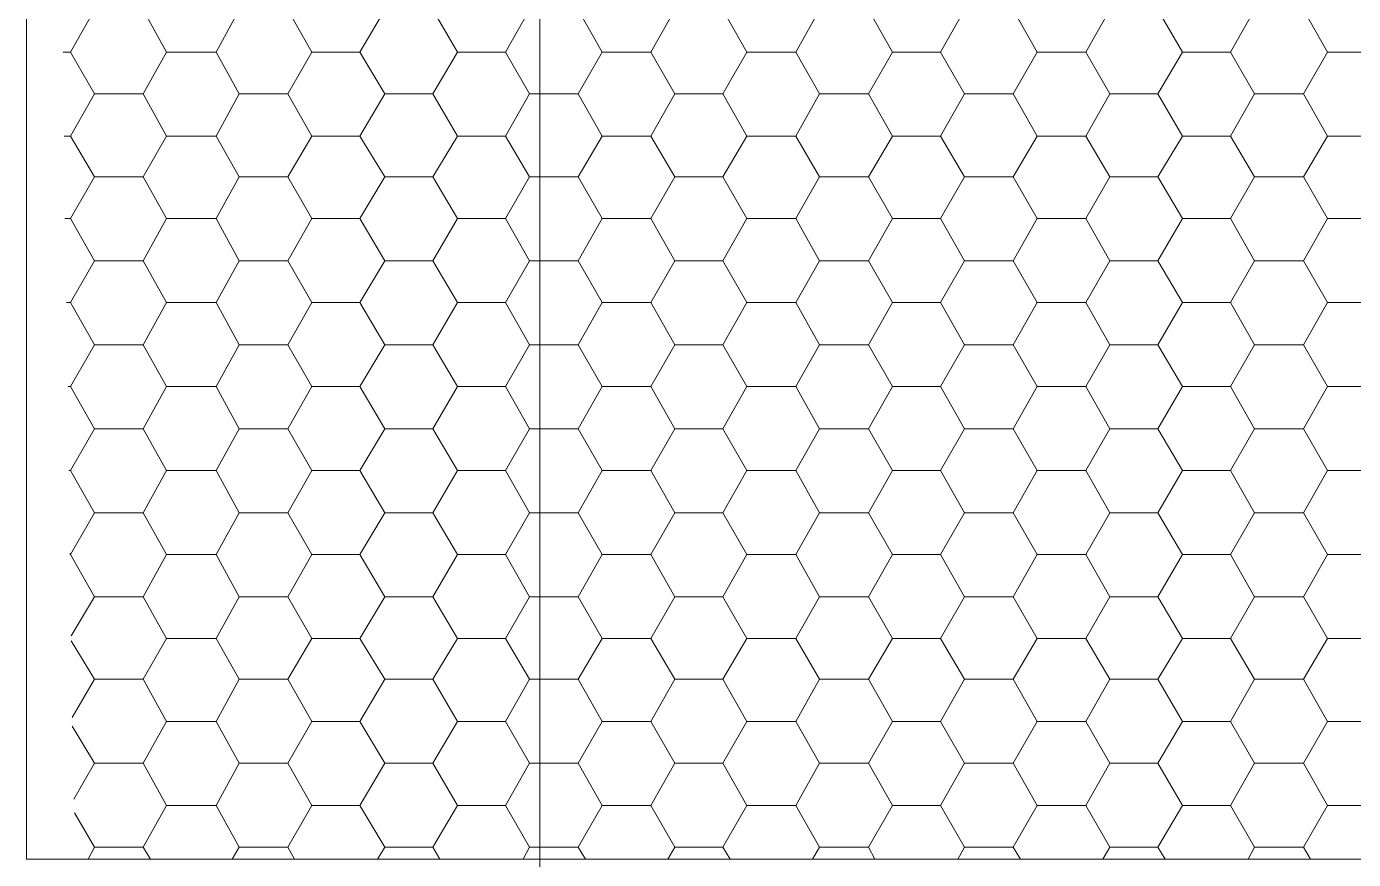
# Model space of a CAD drawing. Header units: millimetres. Extents: x 2928 to 3112, y 1220 to 1280.
# Drawn here: x 3058.375 to 3061.12, y 1268.155 to 1269.878 of the extents above; entities that cross this region are included whole.
import ezdxf

# ---------------------------------------------------------------- set-up
doc = ezdxf.new("R2010")
doc.units = ezdxf.units.MM

msp = doc.modelspace()

# ---------------------------------------------------------------- linework, layer by layer
at = {"color": 253, "linetype": 'Continuous', "lineweight": 5, "true_color": 0x9a9a9a}
msp.add_lwpolyline([(3059.43672, 1267.33264), (3059.43672, 1276.2559), (3061.07416, 1276.2559)], dxfattribs=at)
at = {"color": 7, "linetype": 'Continuous', "lineweight": 5, "true_color": 0x000007}
for points in [[(3062.94813, 1274.95752), (3058.37486, 1274.95752), (3058.37486, 1268.15632), (3062.94813, 1268.15632)], [(3058.37486, 1268.15632), (3058.37486, 1274.95752), (3058.37486, 1274.95752)]]:
    msp.add_lwpolyline(points, dxfattribs=at)
at = {"color": 9, "linetype": 'Continuous', "lineweight": 13, "true_color": 0xbababa}
for points in [[(3058.46582, 1269.8252), (3058.51544, 1269.91286), (3058.51544, 1269.91286)], [(3058.6643, 1269.8252), (3058.61634, 1269.91286), (3058.61634, 1269.91286)], [(3058.76685, 1269.8252), (3058.81482, 1269.91286), (3058.81482, 1269.91286)], [(3058.96533, 1269.8252), (3058.91571, 1269.91286), (3058.91571, 1269.91286)], [(3059.06457, 1269.8252), (3059.11584, 1269.91286), (3059.11584, 1269.91286)], [(3059.26636, 1269.8252), (3059.21508, 1269.91286), (3059.21508, 1269.91286)], [(3059.36559, 1269.8252), (3059.41521, 1269.91286), (3059.41521, 1269.91286)], [(3059.56573, 1269.8252), (3059.51611, 1269.91286), (3059.51611, 1269.91286)], [(3059.66662, 1269.8252), (3059.71624, 1269.91286), (3059.71624, 1269.91286)], [(3059.8651, 1269.8252), (3059.81548, 1269.91286), (3059.81548, 1269.91286)], [(3059.96599, 1269.8252), (3060.01561, 1269.91286), (3060.01561, 1269.91286)], [(3060.16612, 1269.8252), (3060.11651, 1269.91286), (3060.11651, 1269.91286)], [(3060.26536, 1269.8252), (3060.31498, 1269.91286), (3060.31498, 1269.91286)], [(3060.4655, 1269.8252), (3060.41588, 1269.91286), (3060.41588, 1269.91286)], [(3060.56639, 1269.8252), (3060.61601, 1269.91286), (3060.61601, 1269.91286)], [(3060.76652, 1269.8252), (3060.71525, 1269.91286), (3060.71525, 1269.91286)], [(3060.86576, 1269.8252), (3060.91538, 1269.91286), (3060.91538, 1269.91286)], [(3061.06589, 1269.8252), (3061.01627, 1269.91286), (3061.01627, 1269.91286)], [(3058.45094, 1269.8252), (3058.46582, 1269.8252), (3058.46582, 1269.8252)], [(3058.51544, 1269.73919), (3058.46582, 1269.8252), (3058.46582, 1269.8252)], [(3058.61634, 1269.73919), (3058.6643, 1269.8252), (3058.6643, 1269.8252)], [(3058.6643, 1269.8252), (3058.76685, 1269.8252), (3058.76685, 1269.8252)], [(3058.81482, 1269.73919), (3058.76685, 1269.8252), (3058.76685, 1269.8252)], [(3058.91571, 1269.73919), (3058.96533, 1269.8252), (3058.96533, 1269.8252)], [(3058.96533, 1269.8252), (3059.06457, 1269.8252), (3059.06457, 1269.8252)], [(3059.11584, 1269.73919), (3059.06457, 1269.8252), (3059.06457, 1269.8252)], [(3059.21508, 1269.73919), (3059.26636, 1269.8252), (3059.26636, 1269.8252)], [(3059.26636, 1269.8252), (3059.36559, 1269.8252), (3059.36559, 1269.8252)], [(3059.41521, 1269.73919), (3059.36559, 1269.8252), (3059.36559, 1269.8252)], [(3059.51611, 1269.73919), (3059.56573, 1269.8252), (3059.56573, 1269.8252)], [(3059.56573, 1269.8252), (3059.66662, 1269.8252), (3059.66662, 1269.8252)], [(3059.71624, 1269.73919), (3059.66662, 1269.8252), (3059.66662, 1269.8252)], [(3059.81548, 1269.73919), (3059.8651, 1269.8252), (3059.8651, 1269.8252)], [(3059.8651, 1269.8252), (3059.96599, 1269.8252), (3059.96599, 1269.8252)], [(3060.01561, 1269.73919), (3059.96599, 1269.8252), (3059.96599, 1269.8252)], [(3060.11651, 1269.73919), (3060.16612, 1269.8252), (3060.16612, 1269.8252)], [(3060.16612, 1269.8252), (3060.26536, 1269.8252), (3060.26536, 1269.8252)], [(3060.31498, 1269.73919), (3060.26536, 1269.8252), (3060.26536, 1269.8252)], [(3060.41588, 1269.73919), (3060.4655, 1269.8252), (3060.4655, 1269.8252)], [(3060.4655, 1269.8252), (3060.56639, 1269.8252), (3060.56639, 1269.8252)], [(3060.61601, 1269.73919), (3060.56639, 1269.8252), (3060.56639, 1269.8252)], [(3060.71525, 1269.73919), (3060.76652, 1269.8252), (3060.76652, 1269.8252)], [(3060.76652, 1269.8252), (3060.86576, 1269.8252), (3060.86576, 1269.8252)], [(3060.91538, 1269.73919), (3060.86576, 1269.8252), (3060.86576, 1269.8252)], [(3061.01627, 1269.73919), (3061.06589, 1269.8252), (3061.06589, 1269.8252)], [(3061.06589, 1269.8252), (3061.16679, 1269.8252), (3061.16679, 1269.8252)], [(3058.46582, 1269.65153), (3058.51544, 1269.73919), (3058.51544, 1269.73919)], [(3058.51544, 1269.73919), (3058.61634, 1269.73919), (3058.61634, 1269.73919)], [(3058.6643, 1269.65153), (3058.61634, 1269.73919), (3058.61634, 1269.73919)], [(3058.76685, 1269.65153), (3058.81482, 1269.73919), (3058.81482, 1269.73919)], [(3058.81482, 1269.73919), (3058.91571, 1269.73919), (3058.91571, 1269.73919)], [(3058.96533, 1269.65153), (3058.91571, 1269.73919), (3058.91571, 1269.73919)], [(3059.06457, 1269.65153), (3059.11584, 1269.73919), (3059.11584, 1269.73919)], [(3059.11584, 1269.73919), (3059.21508, 1269.73919), (3059.21508, 1269.73919)], [(3059.26636, 1269.65153), (3059.21508, 1269.73919), (3059.21508, 1269.73919)], [(3059.36559, 1269.65153), (3059.41521, 1269.73919), (3059.41521, 1269.73919)], [(3059.41521, 1269.73919), (3059.51611, 1269.73919), (3059.51611, 1269.73919)], [(3059.56573, 1269.65153), (3059.51611, 1269.73919), (3059.51611, 1269.73919)], [(3059.66662, 1269.65153), (3059.71624, 1269.73919), (3059.71624, 1269.73919)], [(3059.71624, 1269.73919), (3059.81548, 1269.73919), (3059.81548, 1269.73919)], [(3059.8651, 1269.65153), (3059.81548, 1269.73919), (3059.81548, 1269.73919)], [(3059.96599, 1269.65153), (3060.01561, 1269.73919), (3060.01561, 1269.73919)], [(3060.01561, 1269.73919), (3060.11651, 1269.73919), (3060.11651, 1269.73919)], [(3060.16612, 1269.65153), (3060.11651, 1269.73919), (3060.11651, 1269.73919)], [(3060.26536, 1269.65153), (3060.31498, 1269.73919), (3060.31498, 1269.73919)], [(3060.31498, 1269.73919), (3060.41588, 1269.73919), (3060.41588, 1269.73919)], [(3060.4655, 1269.65153), (3060.41588, 1269.73919), (3060.41588, 1269.73919)], [(3060.56639, 1269.65153), (3060.61601, 1269.73919), (3060.61601, 1269.73919)], [(3060.61601, 1269.73919), (3060.71525, 1269.73919), (3060.71525, 1269.73919)], [(3060.76652, 1269.65153), (3060.71525, 1269.73919), (3060.71525, 1269.73919)], [(3060.86576, 1269.65153), (3060.91538, 1269.73919), (3060.91538, 1269.73919)], [(3060.91538, 1269.73919), (3061.01627, 1269.73919), (3061.01627, 1269.73919)], [(3061.06589, 1269.65153), (3061.01627, 1269.73919), (3061.01627, 1269.73919)], [(3058.45259, 1269.65153), (3058.46582, 1269.65153), (3058.46582, 1269.65153)], [(3058.51544, 1269.56718), (3058.46582, 1269.65153), (3058.46582, 1269.65153)], [(3058.61634, 1269.56718), (3058.6643, 1269.65153), (3058.6643, 1269.65153)], [(3058.6643, 1269.65153), (3058.76685, 1269.65153), (3058.76685, 1269.65153)], [(3058.81482, 1269.56718), (3058.76685, 1269.65153), (3058.76685, 1269.65153)], [(3058.91571, 1269.56718), (3058.96533, 1269.65153), (3058.96533, 1269.65153)], [(3058.96533, 1269.65153), (3059.06457, 1269.65153), (3059.06457, 1269.65153)], [(3059.11584, 1269.56718), (3059.06457, 1269.65153), (3059.06457, 1269.65153)], [(3059.21508, 1269.56718), (3059.26636, 1269.65153), (3059.26636, 1269.65153)], [(3059.26636, 1269.65153), (3059.36559, 1269.65153), (3059.36559, 1269.65153)], [(3059.41521, 1269.56718), (3059.36559, 1269.65153), (3059.36559, 1269.65153)], [(3059.51611, 1269.56718), (3059.56573, 1269.65153), (3059.56573, 1269.65153)], [(3059.56573, 1269.65153), (3059.66662, 1269.65153), (3059.66662, 1269.65153)], [(3059.71624, 1269.56718), (3059.66662, 1269.65153), (3059.66662, 1269.65153)], [(3059.81548, 1269.56718), (3059.8651, 1269.65153), (3059.8651, 1269.65153)], [(3059.8651, 1269.65153), (3059.96599, 1269.65153), (3059.96599, 1269.65153)], [(3060.01561, 1269.56718), (3059.96599, 1269.65153), (3059.96599, 1269.65153)], [(3060.11651, 1269.56718), (3060.16612, 1269.65153), (3060.16612, 1269.65153)], [(3060.16612, 1269.65153), (3060.26536, 1269.65153), (3060.26536, 1269.65153)], [(3060.31498, 1269.56718), (3060.26536, 1269.65153), (3060.26536, 1269.65153)], [(3060.41588, 1269.56718), (3060.4655, 1269.65153), (3060.4655, 1269.65153)], [(3060.4655, 1269.65153), (3060.56639, 1269.65153), (3060.56639, 1269.65153)], [(3060.61601, 1269.56718), (3060.56639, 1269.65153), (3060.56639, 1269.65153)], [(3060.71525, 1269.56718), (3060.76652, 1269.65153), (3060.76652, 1269.65153)], [(3060.76652, 1269.65153), (3060.86576, 1269.65153), (3060.86576, 1269.65153)], [(3060.91538, 1269.56718), (3060.86576, 1269.65153), (3060.86576, 1269.65153)], [(3061.01627, 1269.56718), (3061.06589, 1269.65153), (3061.06589, 1269.65153)], [(3061.06589, 1269.65153), (3061.16679, 1269.65153), (3061.16679, 1269.65153)], [(3058.46582, 1269.48117), (3058.51544, 1269.56718), (3058.51544, 1269.56718)], [(3058.51544, 1269.56718), (3058.61634, 1269.56718), (3058.61634, 1269.56718)], [(3058.6643, 1269.48117), (3058.61634, 1269.56718), (3058.61634, 1269.56718)], [(3058.76685, 1269.48117), (3058.81482, 1269.56718), (3058.81482, 1269.56718)], [(3058.81482, 1269.56718), (3058.91571, 1269.56718), (3058.91571, 1269.56718)], [(3058.96533, 1269.48117), (3058.91571, 1269.56718), (3058.91571, 1269.56718)], [(3059.06457, 1269.48117), (3059.11584, 1269.56718), (3059.11584, 1269.56718)], [(3059.11584, 1269.56718), (3059.21508, 1269.56718), (3059.21508, 1269.56718)], [(3059.26636, 1269.48117), (3059.21508, 1269.56718), (3059.21508, 1269.56718)], [(3059.36559, 1269.48117), (3059.41521, 1269.56718), (3059.41521, 1269.56718)], [(3059.41521, 1269.56718), (3059.51611, 1269.56718), (3059.51611, 1269.56718)], [(3059.56573, 1269.48117), (3059.51611, 1269.56718), (3059.51611, 1269.56718)], [(3059.66662, 1269.48117), (3059.71624, 1269.56718), (3059.71624, 1269.56718)], [(3059.71624, 1269.56718), (3059.81548, 1269.56718), (3059.81548, 1269.56718)], [(3059.8651, 1269.48117), (3059.81548, 1269.56718), (3059.81548, 1269.56718)], [(3059.96599, 1269.48117), (3060.01561, 1269.56718), (3060.01561, 1269.56718)], [(3060.01561, 1269.56718), (3060.11651, 1269.56718), (3060.11651, 1269.56718)], [(3060.16612, 1269.48117), (3060.11651, 1269.56718), (3060.11651, 1269.56718)], [(3060.26536, 1269.48117), (3060.31498, 1269.56718), (3060.31498, 1269.56718)], [(3060.31498, 1269.56718), (3060.41588, 1269.56718), (3060.41588, 1269.56718)], [(3060.4655, 1269.48117), (3060.41588, 1269.56718), (3060.41588, 1269.56718)], [(3060.56639, 1269.48117), (3060.61601, 1269.56718), (3060.61601, 1269.56718)], [(3060.61601, 1269.56718), (3060.71525, 1269.56718), (3060.71525, 1269.56718)], [(3060.76652, 1269.48117), (3060.71525, 1269.56718), (3060.71525, 1269.56718)], [(3060.86576, 1269.48117), (3060.91538, 1269.56718), (3060.91538, 1269.56718)], [(3060.91538, 1269.56718), (3061.01627, 1269.56718), (3061.01627, 1269.56718)], [(3061.06589, 1269.48117), (3061.01627, 1269.56718), (3061.01627, 1269.56718)], [(3058.45425, 1269.48117), (3058.46582, 1269.48117), (3058.46582, 1269.48117)], [(3058.51544, 1269.39351), (3058.46582, 1269.48117), (3058.46582, 1269.48117)], [(3058.61634, 1269.39351), (3058.6643, 1269.48117), (3058.6643, 1269.48117)], [(3058.6643, 1269.48117), (3058.76685, 1269.48117), (3058.76685, 1269.48117)], [(3058.81482, 1269.39351), (3058.76685, 1269.48117), (3058.76685, 1269.48117)], [(3058.91571, 1269.39351), (3058.96533, 1269.48117), (3058.96533, 1269.48117)], [(3058.96533, 1269.48117), (3059.06457, 1269.48117), (3059.06457, 1269.48117)], [(3059.11584, 1269.39351), (3059.06457, 1269.48117), (3059.06457, 1269.48117)], [(3059.21508, 1269.39351), (3059.26636, 1269.48117), (3059.26636, 1269.48117)], [(3059.26636, 1269.48117), (3059.36559, 1269.48117), (3059.36559, 1269.48117)], [(3059.41521, 1269.39351), (3059.36559, 1269.48117), (3059.36559, 1269.48117)], [(3059.51611, 1269.39351), (3059.56573, 1269.48117), (3059.56573, 1269.48117)], [(3059.56573, 1269.48117), (3059.66662, 1269.48117), (3059.66662, 1269.48117)], [(3059.71624, 1269.39351), (3059.66662, 1269.48117), (3059.66662, 1269.48117)], [(3059.81548, 1269.39351), (3059.8651, 1269.48117), (3059.8651, 1269.48117)], [(3059.8651, 1269.48117), (3059.96599, 1269.48117), (3059.96599, 1269.48117)], [(3060.01561, 1269.39351), (3059.96599, 1269.48117), (3059.96599, 1269.48117)], [(3060.11651, 1269.39351), (3060.16612, 1269.48117), (3060.16612, 1269.48117)], [(3060.16612, 1269.48117), (3060.26536, 1269.48117), (3060.26536, 1269.48117)], [(3060.31498, 1269.39351), (3060.26536, 1269.48117), (3060.26536, 1269.48117)], [(3060.41588, 1269.39351), (3060.4655, 1269.48117), (3060.4655, 1269.48117)], [(3060.4655, 1269.48117), (3060.56639, 1269.48117), (3060.56639, 1269.48117)], [(3060.61601, 1269.39351), (3060.56639, 1269.48117), (3060.56639, 1269.48117)], [(3060.71525, 1269.39351), (3060.76652, 1269.48117), (3060.76652, 1269.48117)], [(3060.76652, 1269.48117), (3060.86576, 1269.48117), (3060.86576, 1269.48117)], [(3060.91538, 1269.39351), (3060.86576, 1269.48117), (3060.86576, 1269.48117)], [(3061.01627, 1269.39351), (3061.06589, 1269.48117), (3061.06589, 1269.48117)], [(3061.06589, 1269.48117), (3061.16679, 1269.48117), (3061.16679, 1269.48117)], [(3058.46582, 1269.3075), (3058.51544, 1269.39351), (3058.51544, 1269.39351)], [(3058.51544, 1269.39351), (3058.61634, 1269.39351), (3058.61634, 1269.39351)], [(3058.6643, 1269.3075), (3058.61634, 1269.39351), (3058.61634, 1269.39351)], [(3058.76685, 1269.3075), (3058.81482, 1269.39351), (3058.81482, 1269.39351)], [(3058.81482, 1269.39351), (3058.91571, 1269.39351), (3058.91571, 1269.39351)], [(3058.96533, 1269.3075), (3058.91571, 1269.39351), (3058.91571, 1269.39351)], [(3059.06457, 1269.3075), (3059.11584, 1269.39351), (3059.11584, 1269.39351)], [(3059.11584, 1269.39351), (3059.21508, 1269.39351), (3059.21508, 1269.39351)], [(3059.26636, 1269.3075), (3059.21508, 1269.39351), (3059.21508, 1269.39351)], [(3059.36559, 1269.3075), (3059.41521, 1269.39351), (3059.41521, 1269.39351)], [(3059.41521, 1269.39351), (3059.51611, 1269.39351), (3059.51611, 1269.39351)], [(3059.56573, 1269.3075), (3059.51611, 1269.39351), (3059.51611, 1269.39351)], [(3059.66662, 1269.3075), (3059.71624, 1269.39351), (3059.71624, 1269.39351)], [(3059.71624, 1269.39351), (3059.81548, 1269.39351), (3059.81548, 1269.39351)], [(3059.8651, 1269.3075), (3059.81548, 1269.39351), (3059.81548, 1269.39351)], [(3059.96599, 1269.3075), (3060.01561, 1269.39351), (3060.01561, 1269.39351)], [(3060.01561, 1269.39351), (3060.11651, 1269.39351), (3060.11651, 1269.39351)], [(3060.16612, 1269.3075), (3060.11651, 1269.39351), (3060.11651, 1269.39351)], [(3060.26536, 1269.3075), (3060.31498, 1269.39351), (3060.31498, 1269.39351)], [(3060.31498, 1269.39351), (3060.41588, 1269.39351), (3060.41588, 1269.39351)], [(3060.4655, 1269.3075), (3060.41588, 1269.39351), (3060.41588, 1269.39351)], [(3060.56639, 1269.3075), (3060.61601, 1269.39351), (3060.61601, 1269.39351)], [(3060.61601, 1269.39351), (3060.71525, 1269.39351), (3060.71525, 1269.39351)], [(3060.76652, 1269.3075), (3060.71525, 1269.39351), (3060.71525, 1269.39351)], [(3060.86576, 1269.3075), (3060.91538, 1269.39351), (3060.91538, 1269.39351)], [(3060.91538, 1269.39351), (3061.01627, 1269.39351), (3061.01627, 1269.39351)], [(3061.06589, 1269.3075), (3061.01627, 1269.39351), (3061.01627, 1269.39351)], [(3058.45755, 1269.3075), (3058.46582, 1269.3075), (3058.46582, 1269.3075)], [(3058.51544, 1269.21984), (3058.46582, 1269.3075), (3058.46582, 1269.3075)], [(3058.61634, 1269.21984), (3058.6643, 1269.3075), (3058.6643, 1269.3075)], [(3058.6643, 1269.3075), (3058.76685, 1269.3075), (3058.76685, 1269.3075)], [(3058.81482, 1269.21984), (3058.76685, 1269.3075), (3058.76685, 1269.3075)], [(3058.91571, 1269.21984), (3058.96533, 1269.3075), (3058.96533, 1269.3075)], [(3058.96533, 1269.3075), (3059.06457, 1269.3075), (3059.06457, 1269.3075)], [(3059.11584, 1269.21984), (3059.06457, 1269.3075), (3059.06457, 1269.3075)], [(3059.21508, 1269.21984), (3059.26636, 1269.3075), (3059.26636, 1269.3075)], [(3059.26636, 1269.3075), (3059.36559, 1269.3075), (3059.36559, 1269.3075)], [(3059.41521, 1269.21984), (3059.36559, 1269.3075), (3059.36559, 1269.3075)], [(3059.51611, 1269.21984), (3059.56573, 1269.3075), (3059.56573, 1269.3075)], [(3059.56573, 1269.3075), (3059.66662, 1269.3075), (3059.66662, 1269.3075)], [(3059.71624, 1269.21984), (3059.66662, 1269.3075), (3059.66662, 1269.3075)], [(3059.81548, 1269.21984), (3059.8651, 1269.3075), (3059.8651, 1269.3075)], [(3059.8651, 1269.3075), (3059.96599, 1269.3075), (3059.96599, 1269.3075)], [(3060.01561, 1269.21984), (3059.96599, 1269.3075), (3059.96599, 1269.3075)], [(3060.11651, 1269.21984), (3060.16612, 1269.3075), (3060.16612, 1269.3075)], [(3060.16612, 1269.3075), (3060.26536, 1269.3075), (3060.26536, 1269.3075)], [(3060.31498, 1269.21984), (3060.26536, 1269.3075), (3060.26536, 1269.3075)], [(3060.41588, 1269.21984), (3060.4655, 1269.3075), (3060.4655, 1269.3075)], [(3060.4655, 1269.3075), (3060.56639, 1269.3075), (3060.56639, 1269.3075)], [(3060.61601, 1269.21984), (3060.56639, 1269.3075), (3060.56639, 1269.3075)], [(3060.71525, 1269.21984), (3060.76652, 1269.3075), (3060.76652, 1269.3075)], [(3060.76652, 1269.3075), (3060.86576, 1269.3075), (3060.86576, 1269.3075)], [(3060.91538, 1269.21984), (3060.86576, 1269.3075), (3060.86576, 1269.3075)], [(3061.01627, 1269.21984), (3061.06589, 1269.3075), (3061.06589, 1269.3075)], [(3061.06589, 1269.3075), (3061.16679, 1269.3075), (3061.16679, 1269.3075)], [(3058.46582, 1269.13383), (3058.51544, 1269.21984), (3058.51544, 1269.21984)], [(3058.51544, 1269.21984), (3058.61634, 1269.21984), (3058.61634, 1269.21984)], [(3058.6643, 1269.13383), (3058.61634, 1269.21984), (3058.61634, 1269.21984)], [(3058.76685, 1269.13383), (3058.81482, 1269.21984), (3058.81482, 1269.21984)], [(3058.81482, 1269.21984), (3058.91571, 1269.21984), (3058.91571, 1269.21984)], [(3058.96533, 1269.13383), (3058.91571, 1269.21984), (3058.91571, 1269.21984)], [(3059.06457, 1269.13383), (3059.11584, 1269.21984), (3059.11584, 1269.21984)], [(3059.11584, 1269.21984), (3059.21508, 1269.21984), (3059.21508, 1269.21984)], [(3059.26636, 1269.13383), (3059.21508, 1269.21984), (3059.21508, 1269.21984)], [(3059.36559, 1269.13383), (3059.41521, 1269.21984), (3059.41521, 1269.21984)], [(3059.41521, 1269.21984), (3059.51611, 1269.21984), (3059.51611, 1269.21984)], [(3059.56573, 1269.13383), (3059.51611, 1269.21984), (3059.51611, 1269.21984)], [(3059.66662, 1269.13383), (3059.71624, 1269.21984), (3059.71624, 1269.21984)], [(3059.71624, 1269.21984), (3059.81548, 1269.21984), (3059.81548, 1269.21984)], [(3059.8651, 1269.13383), (3059.81548, 1269.21984), (3059.81548, 1269.21984)], [(3059.96599, 1269.13383), (3060.01561, 1269.21984), (3060.01561, 1269.21984)], [(3060.01561, 1269.21984), (3060.11651, 1269.21984), (3060.11651, 1269.21984)], [(3060.16612, 1269.13383), (3060.11651, 1269.21984), (3060.11651, 1269.21984)], [(3060.26536, 1269.13383), (3060.31498, 1269.21984), (3060.31498, 1269.21984)], [(3060.31498, 1269.21984), (3060.41588, 1269.21984), (3060.41588, 1269.21984)], [(3060.4655, 1269.13383), (3060.41588, 1269.21984), (3060.41588, 1269.21984)], [(3060.56639, 1269.13383), (3060.61601, 1269.21984), (3060.61601, 1269.21984)], [(3060.61601, 1269.21984), (3060.71525, 1269.21984), (3060.71525, 1269.21984)], [(3060.76652, 1269.13383), (3060.71525, 1269.21984), (3060.71525, 1269.21984)], [(3060.86576, 1269.13383), (3060.91538, 1269.21984), (3060.91538, 1269.21984)], [(3060.91538, 1269.21984), (3061.01627, 1269.21984), (3061.01627, 1269.21984)], [(3061.06589, 1269.13383), (3061.01627, 1269.21984), (3061.01627, 1269.21984)], [(3058.46086, 1269.13383), (3058.46582, 1269.13383), (3058.46582, 1269.13383)], [(3058.51544, 1269.04617), (3058.46582, 1269.13383), (3058.46582, 1269.13383)], [(3058.61634, 1269.04617), (3058.6643, 1269.13383), (3058.6643, 1269.13383)], [(3058.6643, 1269.13383), (3058.76685, 1269.13383), (3058.76685, 1269.13383)], [(3058.81482, 1269.04617), (3058.76685, 1269.13383), (3058.76685, 1269.13383)], [(3058.91571, 1269.04617), (3058.96533, 1269.13383), (3058.96533, 1269.13383)], [(3058.96533, 1269.13383), (3059.06457, 1269.13383), (3059.06457, 1269.13383)], [(3059.11584, 1269.04617), (3059.06457, 1269.13383), (3059.06457, 1269.13383)], [(3059.21508, 1269.04617), (3059.26636, 1269.13383), (3059.26636, 1269.13383)], [(3059.26636, 1269.13383), (3059.36559, 1269.13383), (3059.36559, 1269.13383)], [(3059.41521, 1269.04617), (3059.36559, 1269.13383), (3059.36559, 1269.13383)], [(3059.51611, 1269.04617), (3059.56573, 1269.13383), (3059.56573, 1269.13383)], [(3059.56573, 1269.13383), (3059.66662, 1269.13383), (3059.66662, 1269.13383)], [(3059.71624, 1269.04617), (3059.66662, 1269.13383), (3059.66662, 1269.13383)], [(3059.81548, 1269.04617), (3059.8651, 1269.13383), (3059.8651, 1269.13383)], [(3059.8651, 1269.13383), (3059.96599, 1269.13383), (3059.96599, 1269.13383)], [(3060.01561, 1269.04617), (3059.96599, 1269.13383), (3059.96599, 1269.13383)], [(3060.11651, 1269.04617), (3060.16612, 1269.13383), (3060.16612, 1269.13383)], [(3060.16612, 1269.13383), (3060.26536, 1269.13383), (3060.26536, 1269.13383)], [(3060.31498, 1269.04617), (3060.26536, 1269.13383), (3060.26536, 1269.13383)], [(3060.41588, 1269.04617), (3060.4655, 1269.13383), (3060.4655, 1269.13383)], [(3060.4655, 1269.13383), (3060.56639, 1269.13383), (3060.56639, 1269.13383)], [(3060.61601, 1269.04617), (3060.56639, 1269.13383), (3060.56639, 1269.13383)], [(3060.71525, 1269.04617), (3060.76652, 1269.13383), (3060.76652, 1269.13383)], [(3060.76652, 1269.13383), (3060.86576, 1269.13383), (3060.86576, 1269.13383)], [(3060.91538, 1269.04617), (3060.86576, 1269.13383), (3060.86576, 1269.13383)], [(3061.01627, 1269.04617), (3061.06589, 1269.13383), (3061.06589, 1269.13383)], [(3061.06589, 1269.13383), (3061.16679, 1269.13383), (3061.16679, 1269.13383)], [(3058.46582, 1268.96016), (3058.51544, 1269.04617), (3058.51544, 1269.04617)], [(3058.51544, 1269.04617), (3058.61634, 1269.04617), (3058.61634, 1269.04617)], [(3058.6643, 1268.96016), (3058.61634, 1269.04617), (3058.61634, 1269.04617)], [(3058.76685, 1268.96016), (3058.81482, 1269.04617), (3058.81482, 1269.04617)], [(3058.81482, 1269.04617), (3058.91571, 1269.04617), (3058.91571, 1269.04617)], [(3058.96533, 1268.96016), (3058.91571, 1269.04617), (3058.91571, 1269.04617)], [(3059.06457, 1268.96016), (3059.11584, 1269.04617), (3059.11584, 1269.04617)], [(3059.11584, 1269.04617), (3059.21508, 1269.04617), (3059.21508, 1269.04617)], [(3059.26636, 1268.96016), (3059.21508, 1269.04617), (3059.21508, 1269.04617)], [(3059.36559, 1268.96016), (3059.41521, 1269.04617), (3059.41521, 1269.04617)], [(3059.41521, 1269.04617), (3059.51611, 1269.04617), (3059.51611, 1269.04617)], [(3059.56573, 1268.96016), (3059.51611, 1269.04617), (3059.51611, 1269.04617)], [(3059.66662, 1268.96016), (3059.71624, 1269.04617), (3059.71624, 1269.04617)], [(3059.71624, 1269.04617), (3059.81548, 1269.04617), (3059.81548, 1269.04617)], [(3059.8651, 1268.96016), (3059.81548, 1269.04617), (3059.81548, 1269.04617)], [(3059.96599, 1268.96016), (3060.01561, 1269.04617), (3060.01561, 1269.04617)], [(3060.01561, 1269.04617), (3060.11651, 1269.04617), (3060.11651, 1269.04617)], [(3060.16612, 1268.96016), (3060.11651, 1269.04617), (3060.11651, 1269.04617)], [(3060.26536, 1268.96016), (3060.31498, 1269.04617), (3060.31498, 1269.04617)], [(3060.31498, 1269.04617), (3060.41588, 1269.04617), (3060.41588, 1269.04617)], [(3060.4655, 1268.96016), (3060.41588, 1269.04617), (3060.41588, 1269.04617)], [(3060.56639, 1268.96016), (3060.61601, 1269.04617), (3060.61601, 1269.04617)], [(3060.61601, 1269.04617), (3060.71525, 1269.04617), (3060.71525, 1269.04617)], [(3060.76652, 1268.96016), (3060.71525, 1269.04617), (3060.71525, 1269.04617)], [(3060.86576, 1268.96016), (3060.91538, 1269.04617), (3060.91538, 1269.04617)], [(3060.91538, 1269.04617), (3061.01627, 1269.04617), (3061.01627, 1269.04617)], [(3061.06589, 1268.96016), (3061.01627, 1269.04617), (3061.01627, 1269.04617)], [(3058.46252, 1268.96016), (3058.46582, 1268.96016), (3058.46582, 1268.96016)], [(3058.51544, 1268.8725), (3058.46582, 1268.96016), (3058.46582, 1268.96016)], [(3058.61634, 1268.8725), (3058.6643, 1268.96016), (3058.6643, 1268.96016)], [(3058.6643, 1268.96016), (3058.76685, 1268.96016), (3058.76685, 1268.96016)], [(3058.81482, 1268.8725), (3058.76685, 1268.96016), (3058.76685, 1268.96016)], [(3058.91571, 1268.8725), (3058.96533, 1268.96016), (3058.96533, 1268.96016)], [(3058.96533, 1268.96016), (3059.06457, 1268.96016), (3059.06457, 1268.96016)], [(3059.11584, 1268.8725), (3059.06457, 1268.96016), (3059.06457, 1268.96016)], [(3059.21508, 1268.8725), (3059.26636, 1268.96016), (3059.26636, 1268.96016)], [(3059.26636, 1268.96016), (3059.36559, 1268.96016), (3059.36559, 1268.96016)], [(3059.41521, 1268.8725), (3059.36559, 1268.96016), (3059.36559, 1268.96016)], [(3059.51611, 1268.8725), (3059.56573, 1268.96016), (3059.56573, 1268.96016)], [(3059.56573, 1268.96016), (3059.66662, 1268.96016), (3059.66662, 1268.96016)], [(3059.71624, 1268.8725), (3059.66662, 1268.96016), (3059.66662, 1268.96016)], [(3059.81548, 1268.8725), (3059.8651, 1268.96016), (3059.8651, 1268.96016)], [(3059.8651, 1268.96016), (3059.96599, 1268.96016), (3059.96599, 1268.96016)], [(3060.01561, 1268.8725), (3059.96599, 1268.96016), (3059.96599, 1268.96016)], [(3060.11651, 1268.8725), (3060.16612, 1268.96016), (3060.16612, 1268.96016)], [(3060.16612, 1268.96016), (3060.26536, 1268.96016), (3060.26536, 1268.96016)], [(3060.31498, 1268.8725), (3060.26536, 1268.96016), (3060.26536, 1268.96016)], [(3060.41588, 1268.8725), (3060.4655, 1268.96016), (3060.4655, 1268.96016)], [(3060.4655, 1268.96016), (3060.56639, 1268.96016), (3060.56639, 1268.96016)], [(3060.61601, 1268.8725), (3060.56639, 1268.96016), (3060.56639, 1268.96016)], [(3060.71525, 1268.8725), (3060.76652, 1268.96016), (3060.76652, 1268.96016)], [(3060.76652, 1268.96016), (3060.86576, 1268.96016), (3060.86576, 1268.96016)], [(3060.91538, 1268.8725), (3060.86576, 1268.96016), (3060.86576, 1268.96016)], [(3061.01627, 1268.8725), (3061.06589, 1268.96016), (3061.06589, 1268.96016)], [(3061.06589, 1268.96016), (3061.16679, 1268.96016), (3061.16679, 1268.96016)], [(3058.46582, 1268.78649), (3058.51544, 1268.8725), (3058.51544, 1268.8725)], [(3058.51544, 1268.8725), (3058.61634, 1268.8725), (3058.61634, 1268.8725)], [(3058.6643, 1268.78649), (3058.61634, 1268.8725), (3058.61634, 1268.8725)], [(3058.76685, 1268.78649), (3058.81482, 1268.8725), (3058.81482, 1268.8725)], [(3058.81482, 1268.8725), (3058.91571, 1268.8725), (3058.91571, 1268.8725)], [(3058.96533, 1268.78649), (3058.91571, 1268.8725), (3058.91571, 1268.8725)], [(3059.06457, 1268.78649), (3059.11584, 1268.8725), (3059.11584, 1268.8725)], [(3059.11584, 1268.8725), (3059.21508, 1268.8725), (3059.21508, 1268.8725)], [(3059.26636, 1268.78649), (3059.21508, 1268.8725), (3059.21508, 1268.8725)], [(3059.36559, 1268.78649), (3059.41521, 1268.8725), (3059.41521, 1268.8725)], [(3059.41521, 1268.8725), (3059.51611, 1268.8725), (3059.51611, 1268.8725)], [(3059.56573, 1268.78649), (3059.51611, 1268.8725), (3059.51611, 1268.8725)], [(3059.66662, 1268.78649), (3059.71624, 1268.8725), (3059.71624, 1268.8725)], [(3059.71624, 1268.8725), (3059.81548, 1268.8725), (3059.81548, 1268.8725)], [(3059.8651, 1268.78649), (3059.81548, 1268.8725), (3059.81548, 1268.8725)], [(3059.96599, 1268.78649), (3060.01561, 1268.8725), (3060.01561, 1268.8725)], [(3060.01561, 1268.8725), (3060.11651, 1268.8725), (3060.11651, 1268.8725)], [(3060.16612, 1268.78649), (3060.11651, 1268.8725), (3060.11651, 1268.8725)], [(3060.26536, 1268.78649), (3060.31498, 1268.8725), (3060.31498, 1268.8725)], [(3060.31498, 1268.8725), (3060.41588, 1268.8725), (3060.41588, 1268.8725)], [(3060.4655, 1268.78649), (3060.41588, 1268.8725), (3060.41588, 1268.8725)], [(3060.56639, 1268.78649), (3060.61601, 1268.8725), (3060.61601, 1268.8725)], [(3060.61601, 1268.8725), (3060.71525, 1268.8725), (3060.71525, 1268.8725)], [(3060.76652, 1268.78649), (3060.71525, 1268.8725), (3060.71525, 1268.8725)], [(3060.86576, 1268.78649), (3060.91538, 1268.8725), (3060.91538, 1268.8725)], [(3060.91538, 1268.8725), (3061.01627, 1268.8725), (3061.01627, 1268.8725)], [(3061.06589, 1268.78649), (3061.01627, 1268.8725), (3061.01627, 1268.8725)], [(3058.46582, 1268.78649), (3058.46417, 1268.78815), (3058.46417, 1268.78815)], [(3058.51544, 1268.69883), (3058.46582, 1268.78649), (3058.46582, 1268.78649)], [(3058.61634, 1268.69883), (3058.6643, 1268.78649), (3058.6643, 1268.78649)], [(3058.6643, 1268.78649), (3058.76685, 1268.78649), (3058.76685, 1268.78649)], [(3058.81482, 1268.69883), (3058.76685, 1268.78649), (3058.76685, 1268.78649)], [(3058.91571, 1268.69883), (3058.96533, 1268.78649), (3058.96533, 1268.78649)], [(3058.96533, 1268.78649), (3059.06457, 1268.78649), (3059.06457, 1268.78649)], [(3059.11584, 1268.69883), (3059.06457, 1268.78649), (3059.06457, 1268.78649)], [(3059.21508, 1268.69883), (3059.26636, 1268.78649), (3059.26636, 1268.78649)], [(3059.26636, 1268.78649), (3059.36559, 1268.78649), (3059.36559, 1268.78649)], [(3059.41521, 1268.69883), (3059.36559, 1268.78649), (3059.36559, 1268.78649)], [(3059.51611, 1268.69883), (3059.56573, 1268.78649), (3059.56573, 1268.78649)], [(3059.56573, 1268.78649), (3059.66662, 1268.78649), (3059.66662, 1268.78649)], [(3059.71624, 1268.69883), (3059.66662, 1268.78649), (3059.66662, 1268.78649)], [(3059.81548, 1268.69883), (3059.8651, 1268.78649), (3059.8651, 1268.78649)], [(3059.8651, 1268.78649), (3059.96599, 1268.78649), (3059.96599, 1268.78649)], [(3060.01561, 1268.69883), (3059.96599, 1268.78649), (3059.96599, 1268.78649)], [(3060.11651, 1268.69883), (3060.16612, 1268.78649), (3060.16612, 1268.78649)], [(3060.16612, 1268.78649), (3060.26536, 1268.78649), (3060.26536, 1268.78649)], [(3060.31498, 1268.69883), (3060.26536, 1268.78649), (3060.26536, 1268.78649)], [(3060.41588, 1268.69883), (3060.4655, 1268.78649), (3060.4655, 1268.78649)], [(3060.4655, 1268.78649), (3060.56639, 1268.78649), (3060.56639, 1268.78649)], [(3060.61601, 1268.69883), (3060.56639, 1268.78649), (3060.56639, 1268.78649)], [(3060.71525, 1268.69883), (3060.76652, 1268.78649), (3060.76652, 1268.78649)], [(3060.76652, 1268.78649), (3060.86576, 1268.78649), (3060.86576, 1268.78649)], [(3060.91538, 1268.69883), (3060.86576, 1268.78649), (3060.86576, 1268.78649)], [(3061.01627, 1268.69883), (3061.06589, 1268.78649), (3061.06589, 1268.78649)], [(3061.06589, 1268.78649), (3061.16679, 1268.78649), (3061.16679, 1268.78649)], [(3058.46748, 1268.61779), (3058.51544, 1268.69883), (3058.51544, 1268.69883)], [(3058.51544, 1268.69883), (3058.61634, 1268.69883), (3058.61634, 1268.69883)], [(3058.6643, 1268.61282), (3058.61634, 1268.69883), (3058.61634, 1268.69883)], [(3058.76685, 1268.61282), (3058.81482, 1268.69883), (3058.81482, 1268.69883)], [(3058.81482, 1268.69883), (3058.91571, 1268.69883), (3058.91571, 1268.69883)], [(3058.96533, 1268.61282), (3058.91571, 1268.69883), (3058.91571, 1268.69883)], [(3059.06457, 1268.61282), (3059.11584, 1268.69883), (3059.11584, 1268.69883)], [(3059.11584, 1268.69883), (3059.21508, 1268.69883), (3059.21508, 1268.69883)], [(3059.26636, 1268.61282), (3059.21508, 1268.69883), (3059.21508, 1268.69883)], [(3059.36559, 1268.61282), (3059.41521, 1268.69883), (3059.41521, 1268.69883)], [(3059.41521, 1268.69883), (3059.51611, 1268.69883), (3059.51611, 1268.69883)], [(3059.56573, 1268.61282), (3059.51611, 1268.69883), (3059.51611, 1268.69883)], [(3059.66662, 1268.61282), (3059.71624, 1268.69883), (3059.71624, 1268.69883)], [(3059.71624, 1268.69883), (3059.81548, 1268.69883), (3059.81548, 1268.69883)], [(3059.8651, 1268.61282), (3059.81548, 1268.69883), (3059.81548, 1268.69883)], [(3059.96599, 1268.61282), (3060.01561, 1268.69883), (3060.01561, 1268.69883)], [(3060.01561, 1268.69883), (3060.11651, 1268.69883), (3060.11651, 1268.69883)], [(3060.16612, 1268.61282), (3060.11651, 1268.69883), (3060.11651, 1268.69883)], [(3060.26536, 1268.61282), (3060.31498, 1268.69883), (3060.31498, 1268.69883)], [(3060.31498, 1268.69883), (3060.41588, 1268.69883), (3060.41588, 1268.69883)], [(3060.4655, 1268.61282), (3060.41588, 1268.69883), (3060.41588, 1268.69883)], [(3060.56639, 1268.61282), (3060.61601, 1268.69883), (3060.61601, 1268.69883)], [(3060.61601, 1268.69883), (3060.71525, 1268.69883), (3060.71525, 1268.69883)], [(3060.76652, 1268.61282), (3060.71525, 1268.69883), (3060.71525, 1268.69883)], [(3060.86576, 1268.61282), (3060.91538, 1268.69883), (3060.91538, 1268.69883)], [(3060.91538, 1268.69883), (3061.01627, 1268.69883), (3061.01627, 1268.69883)], [(3061.06589, 1268.61282), (3061.01627, 1268.69883), (3061.01627, 1268.69883)], [(3058.51544, 1268.52847), (3058.46748, 1268.60786), (3058.46748, 1268.60786)], [(3058.61634, 1268.52847), (3058.6643, 1268.61282), (3058.6643, 1268.61282)], [(3058.6643, 1268.61282), (3058.76685, 1268.61282), (3058.76685, 1268.61282)], [(3058.81482, 1268.52847), (3058.76685, 1268.61282), (3058.76685, 1268.61282)], [(3058.91571, 1268.52847), (3058.96533, 1268.61282), (3058.96533, 1268.61282)], [(3058.96533, 1268.61282), (3059.06457, 1268.61282), (3059.06457, 1268.61282)], [(3059.11584, 1268.52847), (3059.06457, 1268.61282), (3059.06457, 1268.61282)], [(3059.21508, 1268.52847), (3059.26636, 1268.61282), (3059.26636, 1268.61282)], [(3059.26636, 1268.61282), (3059.36559, 1268.61282), (3059.36559, 1268.61282)], [(3059.41521, 1268.52847), (3059.36559, 1268.61282), (3059.36559, 1268.61282)], [(3059.51611, 1268.52847), (3059.56573, 1268.61282), (3059.56573, 1268.61282)], [(3059.56573, 1268.61282), (3059.66662, 1268.61282), (3059.66662, 1268.61282)], [(3059.71624, 1268.52847), (3059.66662, 1268.61282), (3059.66662, 1268.61282)], [(3059.81548, 1268.52847), (3059.8651, 1268.61282), (3059.8651, 1268.61282)], [(3059.8651, 1268.61282), (3059.96599, 1268.61282), (3059.96599, 1268.61282)], [(3060.01561, 1268.52847), (3059.96599, 1268.61282), (3059.96599, 1268.61282)], [(3060.11651, 1268.52847), (3060.16612, 1268.61282), (3060.16612, 1268.61282)], [(3060.16612, 1268.61282), (3060.26536, 1268.61282), (3060.26536, 1268.61282)], [(3060.31498, 1268.52847), (3060.26536, 1268.61282), (3060.26536, 1268.61282)], [(3060.41588, 1268.52847), (3060.4655, 1268.61282), (3060.4655, 1268.61282)], [(3060.4655, 1268.61282), (3060.56639, 1268.61282), (3060.56639, 1268.61282)], [(3060.61601, 1268.52847), (3060.56639, 1268.61282), (3060.56639, 1268.61282)], [(3060.71525, 1268.52847), (3060.76652, 1268.61282), (3060.76652, 1268.61282)], [(3060.76652, 1268.61282), (3060.86576, 1268.61282), (3060.86576, 1268.61282)], [(3060.91538, 1268.52847), (3060.86576, 1268.61282), (3060.86576, 1268.61282)], [(3061.01627, 1268.52847), (3061.06589, 1268.61282), (3061.06589, 1268.61282)], [(3061.06589, 1268.61282), (3061.16679, 1268.61282), (3061.16679, 1268.61282)], [(3058.46913, 1268.44908), (3058.51544, 1268.52847), (3058.51544, 1268.52847)], [(3058.51544, 1268.52847), (3058.61634, 1268.52847), (3058.61634, 1268.52847)], [(3058.6643, 1268.44081), (3058.61634, 1268.52847), (3058.61634, 1268.52847)], [(3058.76685, 1268.44081), (3058.81482, 1268.52847), (3058.81482, 1268.52847)], [(3058.81482, 1268.52847), (3058.91571, 1268.52847), (3058.91571, 1268.52847)], [(3058.96533, 1268.44081), (3058.91571, 1268.52847), (3058.91571, 1268.52847)], [(3059.06457, 1268.44081), (3059.11584, 1268.52847), (3059.11584, 1268.52847)], [(3059.11584, 1268.52847), (3059.21508, 1268.52847), (3059.21508, 1268.52847)], [(3059.26636, 1268.44081), (3059.21508, 1268.52847), (3059.21508, 1268.52847)], [(3059.36559, 1268.44081), (3059.41521, 1268.52847), (3059.41521, 1268.52847)], [(3059.41521, 1268.52847), (3059.51611, 1268.52847), (3059.51611, 1268.52847)], [(3059.56573, 1268.44081), (3059.51611, 1268.52847), (3059.51611, 1268.52847)], [(3059.66662, 1268.44081), (3059.71624, 1268.52847), (3059.71624, 1268.52847)], [(3059.71624, 1268.52847), (3059.81548, 1268.52847), (3059.81548, 1268.52847)], [(3059.8651, 1268.44081), (3059.81548, 1268.52847), (3059.81548, 1268.52847)], [(3059.96599, 1268.44081), (3060.01561, 1268.52847), (3060.01561, 1268.52847)], [(3060.01561, 1268.52847), (3060.11651, 1268.52847), (3060.11651, 1268.52847)], [(3060.16612, 1268.44081), (3060.11651, 1268.52847), (3060.11651, 1268.52847)], [(3060.26536, 1268.44081), (3060.31498, 1268.52847), (3060.31498, 1268.52847)], [(3060.31498, 1268.52847), (3060.41588, 1268.52847), (3060.41588, 1268.52847)], [(3060.4655, 1268.44081), (3060.41588, 1268.52847), (3060.41588, 1268.52847)], [(3060.56639, 1268.44081), (3060.61601, 1268.52847), (3060.61601, 1268.52847)], [(3060.61601, 1268.52847), (3060.71525, 1268.52847), (3060.71525, 1268.52847)], [(3060.76652, 1268.44081), (3060.71525, 1268.52847), (3060.71525, 1268.52847)], [(3060.86576, 1268.44081), (3060.91538, 1268.52847), (3060.91538, 1268.52847)], [(3060.91538, 1268.52847), (3061.01627, 1268.52847), (3061.01627, 1268.52847)], [(3061.06589, 1268.44081), (3061.01627, 1268.52847), (3061.01627, 1268.52847)], [(3058.51544, 1268.3548), (3058.46913, 1268.43089), (3058.46913, 1268.43089)], [(3058.61634, 1268.3548), (3058.6643, 1268.44081), (3058.6643, 1268.44081)], [(3058.6643, 1268.44081), (3058.76685, 1268.44081), (3058.76685, 1268.44081)], [(3058.81482, 1268.3548), (3058.76685, 1268.44081), (3058.76685, 1268.44081)], [(3058.91571, 1268.3548), (3058.96533, 1268.44081), (3058.96533, 1268.44081)], [(3058.96533, 1268.44081), (3059.06457, 1268.44081), (3059.06457, 1268.44081)], [(3059.11584, 1268.3548), (3059.06457, 1268.44081), (3059.06457, 1268.44081)], [(3059.21508, 1268.3548), (3059.26636, 1268.44081), (3059.26636, 1268.44081)], [(3059.26636, 1268.44081), (3059.36559, 1268.44081), (3059.36559, 1268.44081)], [(3059.41521, 1268.3548), (3059.36559, 1268.44081), (3059.36559, 1268.44081)], [(3059.51611, 1268.3548), (3059.56573, 1268.44081), (3059.56573, 1268.44081)], [(3059.56573, 1268.44081), (3059.66662, 1268.44081), (3059.66662, 1268.44081)], [(3059.71624, 1268.3548), (3059.66662, 1268.44081), (3059.66662, 1268.44081)], [(3059.81548, 1268.3548), (3059.8651, 1268.44081), (3059.8651, 1268.44081)], [(3059.8651, 1268.44081), (3059.96599, 1268.44081), (3059.96599, 1268.44081)], [(3060.01561, 1268.3548), (3059.96599, 1268.44081), (3059.96599, 1268.44081)], [(3060.11651, 1268.3548), (3060.16612, 1268.44081), (3060.16612, 1268.44081)], [(3060.16612, 1268.44081), (3060.26536, 1268.44081), (3060.26536, 1268.44081)], [(3060.31498, 1268.3548), (3060.26536, 1268.44081), (3060.26536, 1268.44081)], [(3060.41588, 1268.3548), (3060.4655, 1268.44081), (3060.4655, 1268.44081)], [(3060.4655, 1268.44081), (3060.56639, 1268.44081), (3060.56639, 1268.44081)], [(3060.61601, 1268.3548), (3060.56639, 1268.44081), (3060.56639, 1268.44081)], [(3060.71525, 1268.3548), (3060.76652, 1268.44081), (3060.76652, 1268.44081)], [(3060.76652, 1268.44081), (3060.86576, 1268.44081), (3060.86576, 1268.44081)], [(3060.91538, 1268.3548), (3060.86576, 1268.44081), (3060.86576, 1268.44081)], [(3061.01627, 1268.3548), (3061.06589, 1268.44081), (3061.06589, 1268.44081)], [(3061.06589, 1268.44081), (3061.16679, 1268.44081), (3061.16679, 1268.44081)], [(3058.47244, 1268.28037), (3058.51544, 1268.3548), (3058.51544, 1268.3548)], [(3058.51544, 1268.3548), (3058.61634, 1268.3548), (3058.61634, 1268.3548)], [(3058.6643, 1268.26714), (3058.61634, 1268.3548), (3058.61634, 1268.3548)], [(3058.76685, 1268.26714), (3058.81482, 1268.3548), (3058.81482, 1268.3548)], [(3058.81482, 1268.3548), (3058.91571, 1268.3548), (3058.91571, 1268.3548)], [(3058.96533, 1268.26714), (3058.91571, 1268.3548), (3058.91571, 1268.3548)], [(3059.06457, 1268.26714), (3059.11584, 1268.3548), (3059.11584, 1268.3548)], [(3059.11584, 1268.3548), (3059.21508, 1268.3548), (3059.21508, 1268.3548)], [(3059.26636, 1268.26714), (3059.21508, 1268.3548), (3059.21508, 1268.3548)], [(3059.36559, 1268.26714), (3059.41521, 1268.3548), (3059.41521, 1268.3548)], [(3059.41521, 1268.3548), (3059.51611, 1268.3548), (3059.51611, 1268.3548)], [(3059.56573, 1268.26714), (3059.51611, 1268.3548), (3059.51611, 1268.3548)], [(3059.66662, 1268.26714), (3059.71624, 1268.3548), (3059.71624, 1268.3548)], [(3059.71624, 1268.3548), (3059.81548, 1268.3548), (3059.81548, 1268.3548)], [(3059.8651, 1268.26714), (3059.81548, 1268.3548), (3059.81548, 1268.3548)], [(3059.96599, 1268.26714), (3060.01561, 1268.3548), (3060.01561, 1268.3548)], [(3060.01561, 1268.3548), (3060.11651, 1268.3548), (3060.11651, 1268.3548)], [(3060.16612, 1268.26714), (3060.11651, 1268.3548), (3060.11651, 1268.3548)], [(3060.26536, 1268.26714), (3060.31498, 1268.3548), (3060.31498, 1268.3548)], [(3060.31498, 1268.3548), (3060.41588, 1268.3548), (3060.41588, 1268.3548)], [(3060.4655, 1268.26714), (3060.41588, 1268.3548), (3060.41588, 1268.3548)], [(3060.56639, 1268.26714), (3060.61601, 1268.3548), (3060.61601, 1268.3548)], [(3060.61601, 1268.3548), (3060.71525, 1268.3548), (3060.71525, 1268.3548)], [(3060.76652, 1268.26714), (3060.71525, 1268.3548), (3060.71525, 1268.3548)], [(3060.86576, 1268.26714), (3060.91538, 1268.3548), (3060.91538, 1268.3548)], [(3060.91538, 1268.3548), (3061.01627, 1268.3548), (3061.01627, 1268.3548)], [(3061.06589, 1268.26714), (3061.01627, 1268.3548), (3061.01627, 1268.3548)], [(3058.61634, 1268.18113), (3058.6643, 1268.26714), (3058.6643, 1268.26714)], [(3058.6643, 1268.26714), (3058.76685, 1268.26714), (3058.76685, 1268.26714)], [(3058.81482, 1268.18113), (3058.76685, 1268.26714), (3058.76685, 1268.26714)], [(3058.91571, 1268.18113), (3058.96533, 1268.26714), (3058.96533, 1268.26714)], [(3058.96533, 1268.26714), (3059.06457, 1268.26714), (3059.06457, 1268.26714)], [(3059.11584, 1268.18113), (3059.06457, 1268.26714), (3059.06457, 1268.26714)], [(3059.21508, 1268.18113), (3059.26636, 1268.26714), (3059.26636, 1268.26714)], [(3059.26636, 1268.26714), (3059.36559, 1268.26714), (3059.36559, 1268.26714)], [(3059.41521, 1268.18113), (3059.36559, 1268.26714), (3059.36559, 1268.26714)], [(3059.51611, 1268.18113), (3059.56573, 1268.26714), (3059.56573, 1268.26714)], [(3059.56573, 1268.26714), (3059.66662, 1268.26714), (3059.66662, 1268.26714)], [(3059.71624, 1268.18113), (3059.66662, 1268.26714), (3059.66662, 1268.26714)], [(3059.81548, 1268.18113), (3059.8651, 1268.26714), (3059.8651, 1268.26714)], [(3059.8651, 1268.26714), (3059.96599, 1268.26714), (3059.96599, 1268.26714)], [(3060.01561, 1268.18113), (3059.96599, 1268.26714), (3059.96599, 1268.26714)], [(3060.11651, 1268.18113), (3060.16612, 1268.26714), (3060.16612, 1268.26714)], [(3060.16612, 1268.26714), (3060.26536, 1268.26714), (3060.26536, 1268.26714)], [(3060.31498, 1268.18113), (3060.26536, 1268.26714), (3060.26536, 1268.26714)], [(3060.41588, 1268.18113), (3060.4655, 1268.26714), (3060.4655, 1268.26714)], [(3060.4655, 1268.26714), (3060.56639, 1268.26714), (3060.56639, 1268.26714)], [(3060.61601, 1268.18113), (3060.56639, 1268.26714), (3060.56639, 1268.26714)], [(3060.71525, 1268.18113), (3060.76652, 1268.26714), (3060.76652, 1268.26714)], [(3060.76652, 1268.26714), (3060.86576, 1268.26714), (3060.86576, 1268.26714)], [(3060.91538, 1268.18113), (3060.86576, 1268.26714), (3060.86576, 1268.26714)], [(3061.01627, 1268.18113), (3061.06589, 1268.26714), (3061.06589, 1268.26714)], [(3061.06589, 1268.26714), (3061.16679, 1268.26714), (3061.16679, 1268.26714)], [(3058.51544, 1268.18113), (3058.47409, 1268.25225), (3058.47409, 1268.25225)], [(3058.50221, 1268.15632), (3058.51544, 1268.18113), (3058.51544, 1268.18113)], [(3058.51544, 1268.18113), (3058.61634, 1268.18113), (3058.61634, 1268.18113)], [(3058.63122, 1268.15632), (3058.61634, 1268.18113), (3058.61634, 1268.18113)], [(3058.79993, 1268.15632), (3058.81482, 1268.18113), (3058.81482, 1268.18113)], [(3058.81482, 1268.18113), (3058.91571, 1268.18113), (3058.91571, 1268.18113)], [(3058.92894, 1268.15632), (3058.91571, 1268.18113), (3058.91571, 1268.18113)], [(3059.10096, 1268.15632), (3059.11584, 1268.18113), (3059.11584, 1268.18113)], [(3059.11584, 1268.18113), (3059.21508, 1268.18113), (3059.21508, 1268.18113)], [(3059.22997, 1268.15632), (3059.21508, 1268.18113), (3059.21508, 1268.18113)], [(3059.40198, 1268.15632), (3059.41521, 1268.18113), (3059.41521, 1268.18113)], [(3059.41521, 1268.18113), (3059.51611, 1268.18113), (3059.51611, 1268.18113)], [(3059.53099, 1268.15632), (3059.51611, 1268.18113), (3059.51611, 1268.18113)], [(3059.70135, 1268.15632), (3059.71624, 1268.18113), (3059.71624, 1268.18113)], [(3059.71624, 1268.18113), (3059.81548, 1268.18113), (3059.81548, 1268.18113)], [(3059.83037, 1268.15632), (3059.81548, 1268.18113), (3059.81548, 1268.18113)], [(3060.00073, 1268.15632), (3060.01561, 1268.18113), (3060.01561, 1268.18113)], [(3060.01561, 1268.18113), (3060.11651, 1268.18113), (3060.11651, 1268.18113)], [(3060.12974, 1268.15632), (3060.11651, 1268.18113), (3060.11651, 1268.18113)], [(3060.30175, 1268.15632), (3060.31498, 1268.18113), (3060.31498, 1268.18113)], [(3060.31498, 1268.18113), (3060.41588, 1268.18113), (3060.41588, 1268.18113)], [(3060.43076, 1268.15632), (3060.41588, 1268.18113), (3060.41588, 1268.18113)], [(3060.60112, 1268.15632), (3060.61601, 1268.18113), (3060.61601, 1268.18113)], [(3060.61601, 1268.18113), (3060.71525, 1268.18113), (3060.71525, 1268.18113)], [(3060.73013, 1268.15632), (3060.71525, 1268.18113), (3060.71525, 1268.18113)], [(3060.90215, 1268.15632), (3060.91538, 1268.18113), (3060.91538, 1268.18113)], [(3060.91538, 1268.18113), (3061.01627, 1268.18113), (3061.01627, 1268.18113)], [(3061.03116, 1268.15632), (3061.01627, 1268.18113), (3061.01627, 1268.18113)]]:
    msp.add_lwpolyline(points, dxfattribs=at)

doc.saveas('drawing.dxf')
